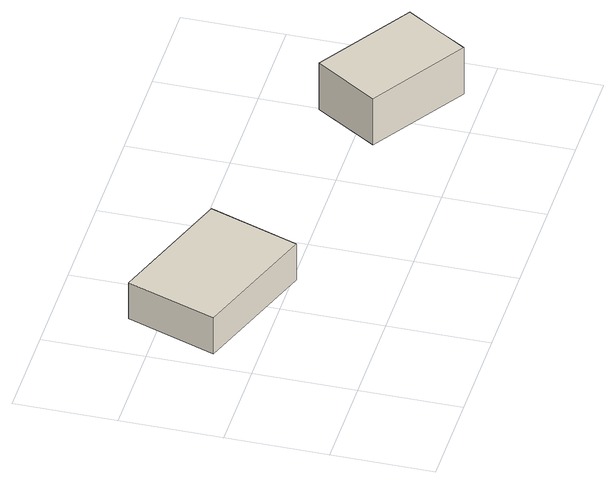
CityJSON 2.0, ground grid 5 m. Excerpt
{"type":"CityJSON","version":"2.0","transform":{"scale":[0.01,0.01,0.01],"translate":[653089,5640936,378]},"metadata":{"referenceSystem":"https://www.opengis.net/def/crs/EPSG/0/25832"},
"CityObjects":{
"building1":{"type":"Building","attributes":{"Gemeindeschluessel":"16071059","BezugspunktDach":"1000","function":"31001_9998","measuredHeight":2.06},"address":[{"country":"Deutschland","locality":"Nauendorf"}],"geometry":[{"type":"Solid","lod":"1","boundaries":[[[[0,1,2,3]],[[4,5,6,7]],[[4,7,3,2]],[[5,4,2,1]],[[6,5,1,0]],[[7,6,0,3]]]]}]},
"building2":{"type":"Building","attributes":{"Gemeindeschluessel":"16071059","BezugspunktDach":"1000","function":"31001_9998","measuredHeight":2.66},"address":[{"country":"Deutschland","locality":"Nauendorf"}],"geometry":[{"type":"Solid","lod":"1","boundaries":[[[[8,9,10,11,12]],[[13,14,15,16,17]],[[13,17,12,11]],[[14,13,11,10]],[[15,14,10,9]],[[16,15,9,8]],[[17,16,8,12]]]]}]}
},
"vertices":[
[734,485,280],[891,929,280],[256,1153,280],[99,709,280],[256,1153,74],[891,929,74],[734,485,74],[99,709,74],
[2254,97,360],[2352,251,360],[2449,404,360],[1972,707,360],[1777,399,360],[1972,707,94],[2449,404,94],[2352,251,94],[2254,97,94],[1777,399,94]
]}
